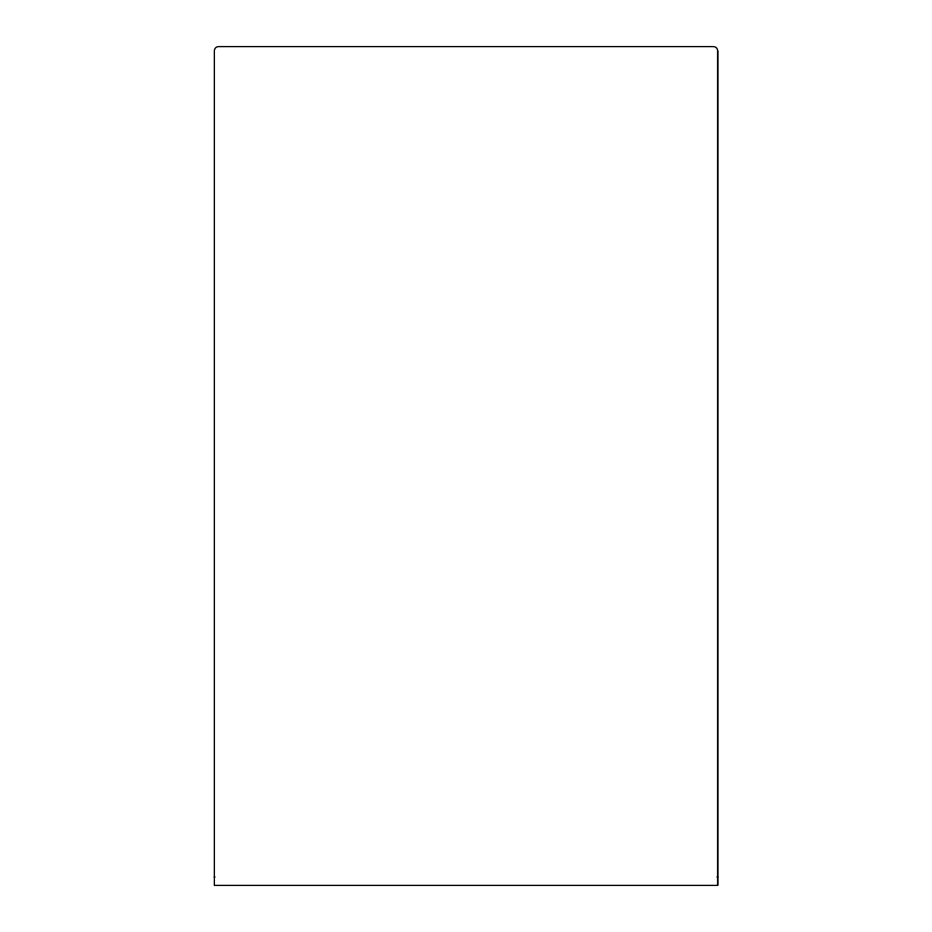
<?xml version="1.0" encoding="UTF-8"?>
<svg xmlns="http://www.w3.org/2000/svg" width="932" height="932" viewBox="0 0 932 932"><rect width="100%" height="100%" fill="white"/><g stroke="black" fill="none" stroke-linecap="round" stroke-linejoin="round"><path stroke-width="1.4" d="M717.64 885.4L717.64 50.794A4.194 4.194 0 0 0 713.446 46.6L218.554 46.6A4.194 4.194 0 0 0 214.36 50.794L214.36 885.4L717.64 885.4L717.64 50.794M214.36 877.012L214.954 877.012M717.046 877.012L717.64 877.012"/></g></svg>
